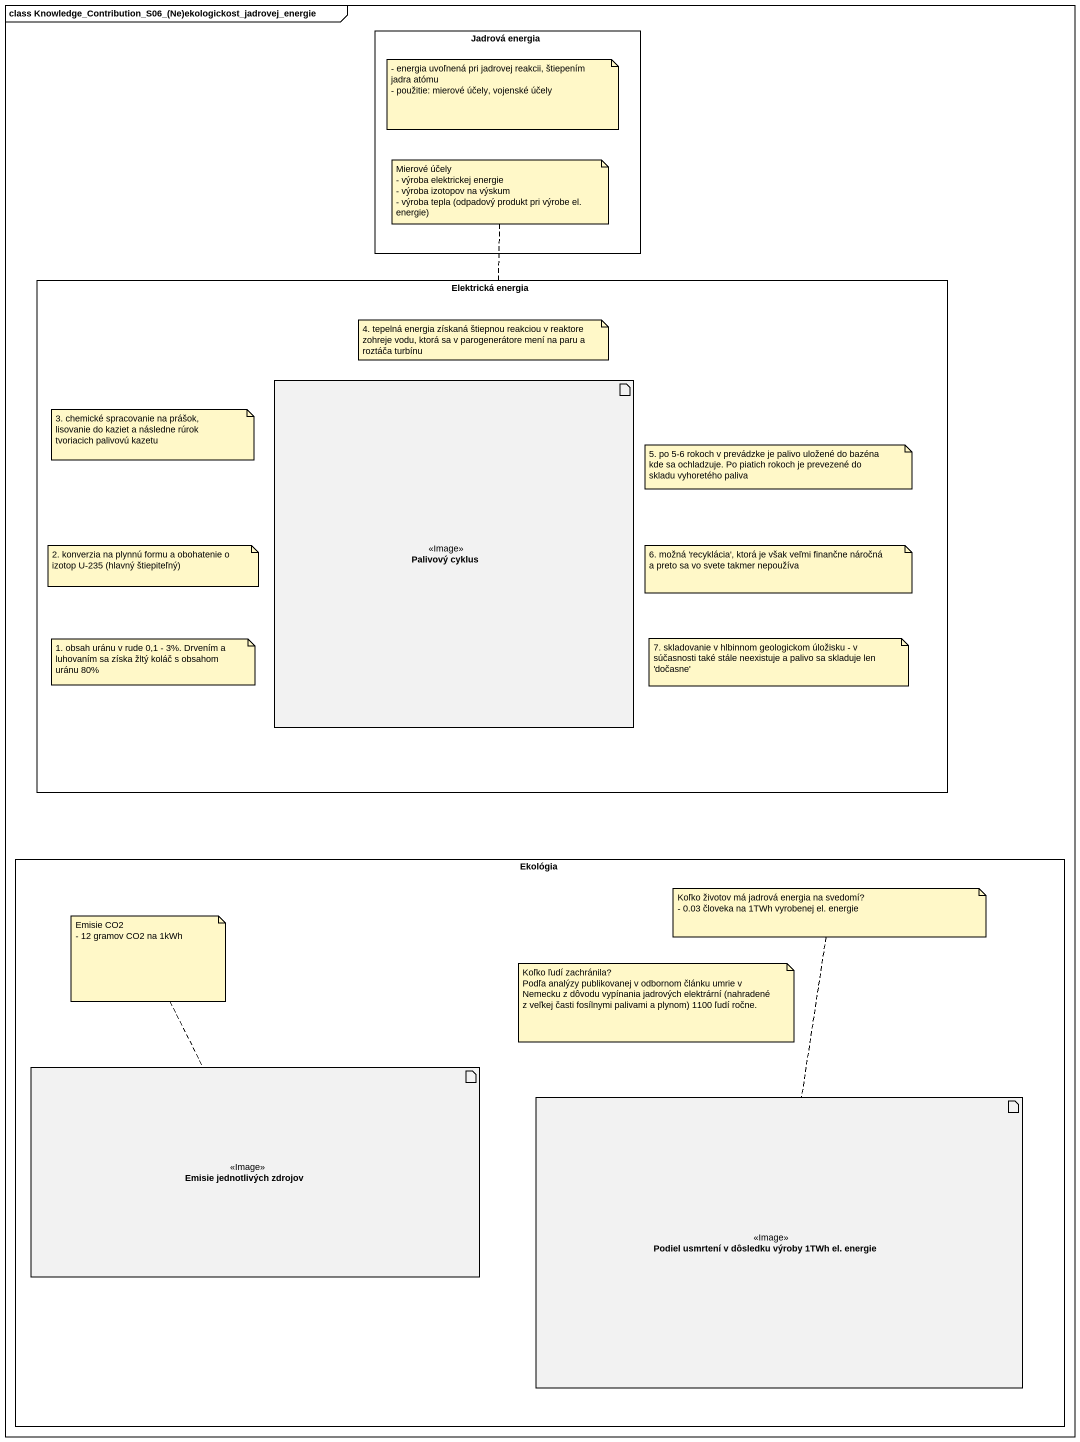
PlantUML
@startuml
mainframe class Knowledge_Contribution_S06_(Ne)ekologickost_jadrovej_energie
rectangle "Jadrová energia" as Jadrová_energia
rectangle "Elektrická energia" as Elektrická_energia {
  artifact "Palivový cyklus" as Palivový_cyklus <<Image>>
}
rectangle Ekológia {
  artifact "Emisie jednotlivých zdrojov" as Emisie_jednotlivých_zdrojov <<Image>>
  artifact "Podiel usmrtení v dôsledku výroby 1TWh el. energie" as Podiel_usmrtení_v_dôsledku <<Image>>
}
note as N1
  - energia uvoľnená pri jadrovej reakcii, štiepením jadra atómu
  - použitie: mierové účely, vojenské účely
end note
note top of Elektrická_energia
  Mierové účely
  - výroba elektrickej energie
  - výroba izotopov na výskum
  - výroba tepla (odpadový produkt pri výrobe el. energie)
end note
note as N3
  4. tepelná energia získaná štiepnou reakciou v reaktore zohreje vodu, ktorá sa v parogenerátore mení na paru a roztáča turbínu
end note
note as N4
  3. chemické spracovanie na prášok, lisovanie do kaziet a následne rúrok tvoriacich palivovú kazetu
end note
note as N5
  5. po 5-6 rokoch v prevádzke je palivo uložené do bazéna kde sa ochladzuje. Po piatich rokoch je prevezené do skladu vyhoretého paliva
end note
note as N6
  2. konverzia na plynnú formu a obohatenie o izotop U-235 (hlavný štiepiteľný)
end note
note as N7
  6. možná 'recyklácia', ktorá je však veľmi finančne náročná a preto sa vo svete takmer nepoužíva
end note
note as N8
  1. obsah uránu v rude 0,1 - 3%. Drvením a luhovaním sa získa žltý koláč s obsahom uránu 80%
end note
note as N9
  7. skladovanie v hlbinnom geologickom úložisku - v súčasnosti také stále neexistuje a palivo sa skladuje len 'dočasne'
end note
note top of Emisie_jednotlivých_zdrojov
  Emisie CO2
  - 12 gramov CO2 na 1kWh
end note
note top of Podiel_usmrtení_v_dôsledku
  Koľko životov má jadrová energia na svedomí?
  - 0.03 človeka na 1TWh vyrobenej el. energie
end note
note as N12
  Koľko ľudí zachránila?
  Podľa analýzy publikovanej v odbornom článku umrie v Nemecku z dôvodu vypínania jadrových elektrární (nahradené z veľkej časti fosílnymi palivami a plynom) 1100 ľudí ročne.
end note
@enduml
